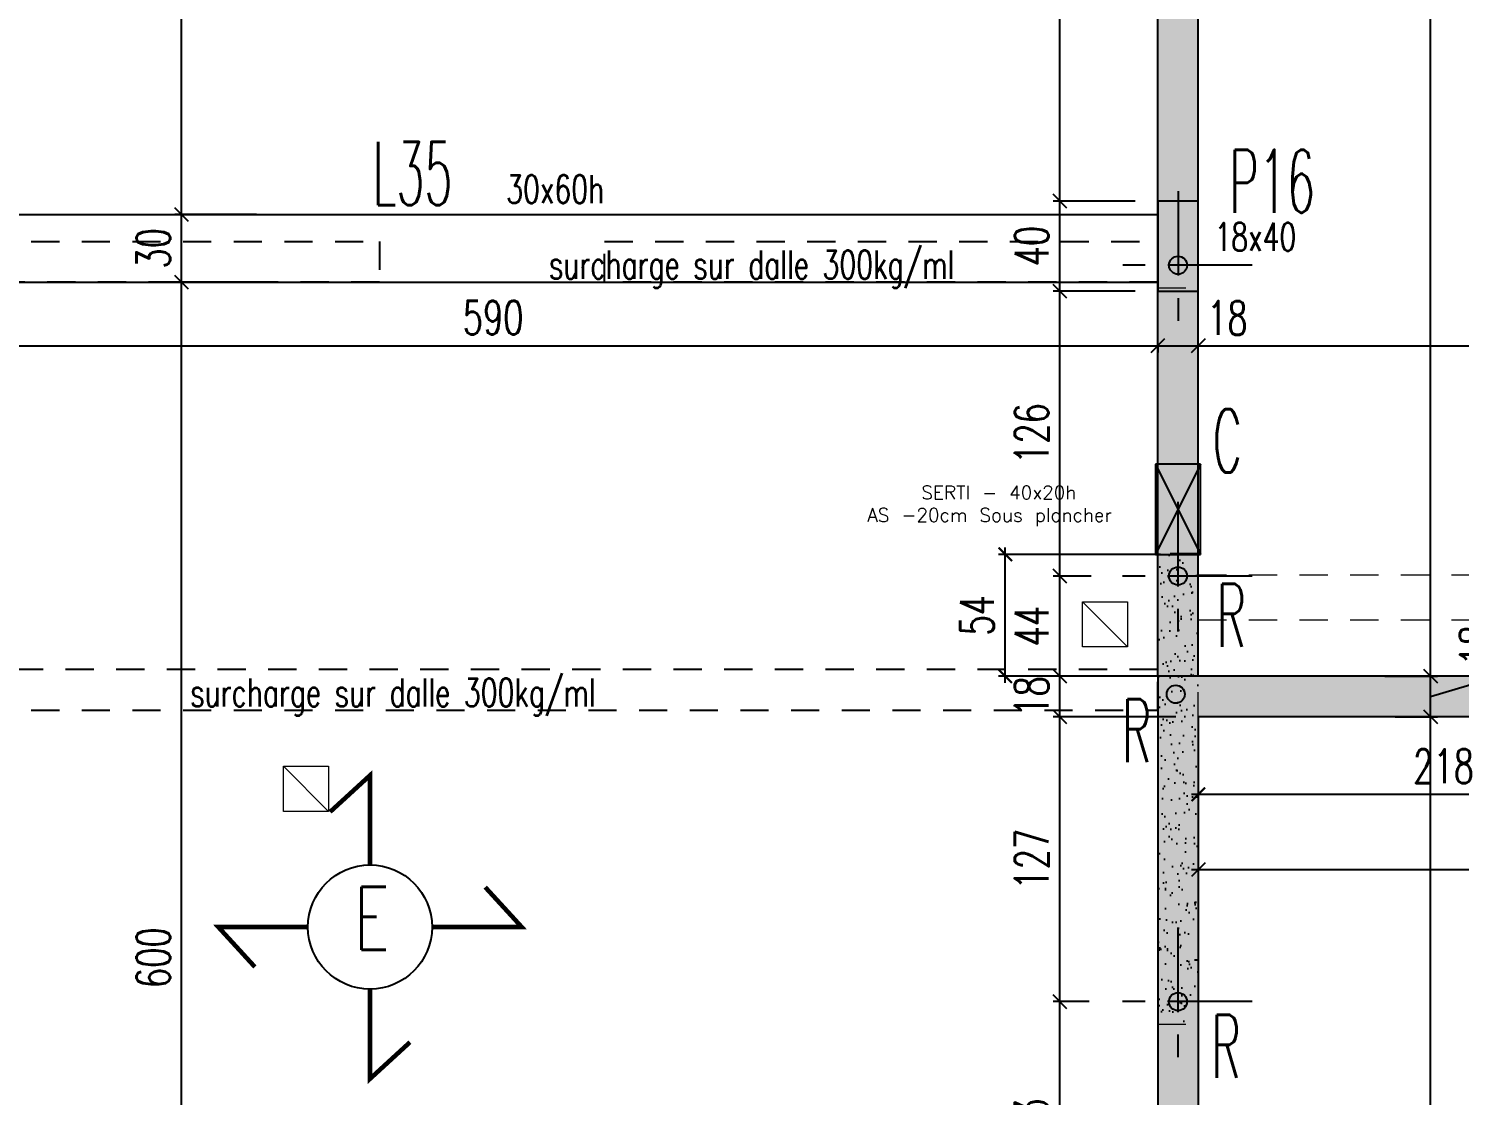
# Model space of a CAD drawing. Extents: x 308 to 787, y -199 to -146.
# Drawn here: x 420.81 to 427.17, y -175.52 to -170.78 of the extents above; entities that cross this region are included whole.
import ezdxf
from ezdxf.enums import TextEntityAlignment as Align

# ---------------------------------------------------------------- set-up
doc = ezdxf.new("R2010")
doc.units = 0
doc.header["$LTSCALE"] = 0.5
doc.header["$MEASUREMENT"] = 0
for name, pattern in [('AXES2', [1.125, 0.75, -0.125, 0.125, -0.125]), ('CACHE', [0.375, 0.25, -0.125]), ('CONTINU', [0]), ('DISCONTINU2', [0.375, 0.25, -0.125])]:
    doc.linetypes.add(name, pattern=pattern)
doc.layers.get('0').update_dxf_attribs({"linetype": 'CONTINUOUS'})
doc.layers.get('DEFPOINTS').update_dxf_attribs({"linetype": 'CONTINUOUS'})
doc.layers.add('00 - RESERVATIONS SPEC Plombier', color=90, linetype='CONTINUOUS', lineweight=20)
for name, color, linetype in [('_ SERTI RESERVATION', 210, 'CACHE'), ('AXES', 6, 'AXES2'), ('COTATION', 7, 'CONTINUOUS'), ('MURS', 3, 'CONTINUOUS'), ('PLANCHER', 7, 'CONTINUOUS'), ('POCHAGE', 254, 'CONTINUOUS'), ('POTEAUX', 1, 'CONTINUOUS'), ('POUTRES', 2, 'CONTINUOUS'), ('RAID', 1, 'CONTINUOUS'), ('RDC', 7, 'DISCONTINU2'), ('REPERAGE', 4, 'CONTINUOUS'), ('REPERE-CHAI', 4, 'CONTINUOUS'), ('REPERE-POT', 4, 'CONTINUOUS'), ('REPERE-POUT', 4, 'CONTINUOUS'), ('REPERE-RAID', 4, 'CONTINUOUS'), ('TPFI cloisonsSAAD', 4, 'CONTINUOUS')]:
    doc.layers.add(name, color=color, linetype=linetype)
doc.styles.add('ROMANS8', font='romans.shx', dxfattribs={"width": 0.7})
doc.styles.get("Standard").update_dxf_attribs({"font": 'txt.shx'})
doc.dimstyles.new('COT50 cm', dxfattribs={"dimtxt": 0.15, "dimasz": 0.06, "dimexe": 0.03, "dimexo": 0.1, "dimgap": 0.05, "dimtad": 1, "dimdec": 0, "dimlfac": 100, "dimzin": 0, "dimdsep": 46, "dimtxsty": 'ROMANS8', "dimblk1": 'OBLIQUE', "dimblk2": 'OBLIQUE', "dimsah": 1, "dimcen": 0.03, "dimdle": 0.03, "dimclrt": 1, "dimadec": 0, "dimazin": 0, "dimtfac": 1, "dimtdec": 0, "dimtmove": 0, "dimatfit": 3, "dimfxl": 0, "dimtolj": 1, "dimtzin": 0, "dimlwd": -1, "dimlwe": -1, "dimarcsym": 0})
pattern_1 = [(37.5, (-167.69736, -4e-07), (-0.004409535, 0.134877664), [0, -0.1064, 0, -0.119, 0, -0.11375]), (7.5, (-167.69736, -4e-07), (0.12388437, 0.197550225), [0, -0.0574, 0, -0.0959, 0, -0.03675]), (327.5, (-167.78346, -4e-07), (0.21798993, 0.000396134), [0, -0.035, 0, -0.126, 0, -0.1645]), (317.5, (-167.78346, -4e-07), (0.21042886, 0.06143729), [0, -0.0175, 0, -0.0826, 0, -0.0945])]
pattern_2 = [(37.5, (-513.79323, 160.44126), (-0.004409535, 0.134877664), [0, -0.1064, 0, -0.119, 0, -0.11375]), (7.5, (-513.79323, 160.44126), (0.12388437, 0.197550225), [0, -0.0574, 0, -0.0959, 0, -0.03675]), (327.5, (-513.87933, 160.44126), (0.21798993, 0.000396134), [0, -0.035, 0, -0.126, 0, -0.1645]), (317.5, (-513.87933, 160.44126), (0.21042886, 0.06143729), [0, -0.0175, 0, -0.0826, 0, -0.0945])]

# ---------------------------------------------------------------- blocks, each defined once
blk = doc.blocks.new('_Oblique')
at = {"layer": 'COTATION', "color": 0, "lineweight": -2}
blk.add_line((-0.5, -0.5), (0.5, 0.5), dxfattribs=at)
blk = doc.blocks.new('*D458')
at = {"layer": 'COTATION', "color": 0, "transparency": 16777216}
for p, q in [((421.491, -177.9363), (421.491, -171.8763)), ((421.7945, -171.9063), (421.461, -171.9063)), ((421.69, -177.9063), (421.461, -177.9063))]:
    blk.add_line(p, q, dxfattribs=at)
at = {"layer": 'DEFPOINTS', "color": 0, "transparency": 16777216}
for p in [(421.491, -171.9063), (421.8945, -171.9063), (421.79, -177.9063)]:
    blk.add_point(p, dxfattribs=at)
at = {"layer": 'COTATION', "color": 0, "transparency": 16777216, "xscale": 0.06, "yscale": 0.06, "zscale": 0.06}
for p, rotation in [((421.491, -171.9063), 90), ((421.491, -177.9063), 270)]:
    blk.add_blockref('_Oblique', p, dxfattribs=dict(at, rotation=rotation))
at = {"layer": 'COTATION', "color": 1, "transparency": 16777216, "insert": (421.366, -174.9063), "char_height": 0.15, "attachment_point": 5, "rotation": 90, "style": 'ROMANS8'}
blk.add_mtext('\\A1;600', dxfattribs=at)
blk = doc.blocks.new('*D459')
at = {"layer": 'COTATION', "color": 0, "transparency": 16777216}
for p, q in [((421.8248, -171.6063), (421.461, -171.6063)), ((421.491, -171.9363), (421.491, -171.5763)), ((421.7945, -171.9063), (421.461, -171.9063))]:
    blk.add_line(p, q, dxfattribs=at)
at = {"layer": 'DEFPOINTS', "color": 0, "transparency": 16777216}
for p in [(421.491, -171.6063), (421.9248, -171.6063), (421.8945, -171.9063)]:
    blk.add_point(p, dxfattribs=at)
at = {"layer": 'COTATION', "color": 0, "transparency": 16777216, "xscale": 0.06, "yscale": 0.06, "zscale": 0.06}
for p, rotation in [((421.491, -171.6063), 90), ((421.491, -171.9063), 270)]:
    blk.add_blockref('_Oblique', p, dxfattribs=dict(at, rotation=rotation))
at = {"layer": 'COTATION', "color": 1, "transparency": 16777216, "insert": (421.366, -171.7563), "char_height": 0.15, "attachment_point": 5, "rotation": 90, "style": 'ROMANS8'}
blk.add_mtext('\\A1;30', dxfattribs=at)
blk = doc.blocks.new('*D460')
at = {"layer": 'COTATION', "color": 0, "transparency": 16777216}
for p, q in [((421.491, -171.6363), (421.491, -167.2213)), ((421.9882, -167.2513), (421.461, -167.2513)), ((421.8248, -171.6063), (421.461, -171.6063))]:
    blk.add_line(p, q, dxfattribs=at)
at = {"layer": 'DEFPOINTS', "color": 0, "transparency": 16777216}
for p in [(421.491, -167.2513), (422.0882, -167.2513), (421.9248, -171.6063)]:
    blk.add_point(p, dxfattribs=at)
at = {"layer": 'COTATION', "color": 0, "transparency": 16777216, "xscale": 0.06, "yscale": 0.06, "zscale": 0.06}
for p, rotation in [((421.491, -167.2513), 90), ((421.491, -171.6063), 270)]:
    blk.add_blockref('_Oblique', p, dxfattribs=dict(at, rotation=rotation))
at = {"layer": 'COTATION', "color": 1, "transparency": 16777216, "insert": (421.366, -169.4288), "char_height": 0.15, "attachment_point": 5, "rotation": 90, "style": 'ROMANS8'}
blk.add_mtext('\\A1;435', dxfattribs=at)
blk = doc.blocks.new('*D470')
at = {"layer": 'COTATION', "color": 0, "transparency": 16777216}
for p, q in [((425.5219, -175.1013), (425.3619, -175.1013)), ((425.3919, -176.2613), (425.3919, -175.0713)), ((425.4877, -176.2313), (425.3619, -176.2313))]:
    blk.add_line(p, q, dxfattribs=at)
at = {"layer": 'DEFPOINTS', "color": 0, "transparency": 16777216}
for p in [(425.3919, -175.1013), (425.6219, -175.1013), (425.5877, -176.2313)]:
    blk.add_point(p, dxfattribs=at)
at = {"layer": 'COTATION', "color": 0, "transparency": 16777216, "xscale": 0.06, "yscale": 0.06, "zscale": 0.06}
for p, rotation in [((425.3919, -175.1013), 90), ((425.3919, -176.2313), 270)]:
    blk.add_blockref('_Oblique', p, dxfattribs=dict(at, rotation=rotation))
at = {"layer": 'COTATION', "color": 1, "transparency": 16777216, "insert": (425.2669, -175.6663), "char_height": 0.15, "attachment_point": 5, "rotation": 90, "style": 'ROMANS8'}
blk.add_mtext('\\A1;113', dxfattribs=at)
blk = doc.blocks.new('*D471')
at = {"layer": 'COTATION', "color": 0, "transparency": 16777216}
for p, q in [((425.9068, -173.8363), (425.3619, -173.8363)), ((425.3919, -175.1313), (425.3919, -173.8063)), ((425.5219, -175.1013), (425.3619, -175.1013))]:
    blk.add_line(p, q, dxfattribs=at)
at = {"layer": 'DEFPOINTS', "color": 0, "transparency": 16777216}
for p in [(425.3919, -173.8363), (426.0068, -173.8363), (425.6219, -175.1013)]:
    blk.add_point(p, dxfattribs=at)
at = {"layer": 'COTATION', "color": 0, "transparency": 16777216, "xscale": 0.06, "yscale": 0.06, "zscale": 0.06}
for p, rotation in [((425.3919, -173.8363), 90), ((425.3919, -175.1013), 270)]:
    blk.add_blockref('_Oblique', p, dxfattribs=dict(at, rotation=rotation))
at = {"layer": 'COTATION', "color": 1, "transparency": 16777216, "insert": (425.2669, -174.4688), "char_height": 0.15, "attachment_point": 5, "rotation": 90, "style": 'ROMANS8'}
blk.add_mtext('\\A1;127', dxfattribs=at)
blk = doc.blocks.new('*D472')
at = {"layer": 'COTATION', "color": 0, "transparency": 16777216}
for p, q in [((425.9065, -173.6563), (425.3619, -173.6563)), ((425.3919, -173.8663), (425.3919, -173.6263)), ((425.9068, -173.8363), (425.3619, -173.8363))]:
    blk.add_line(p, q, dxfattribs=at)
at = {"layer": 'DEFPOINTS', "color": 0, "transparency": 16777216}
for p in [(425.3919, -173.6563), (426.0065, -173.6563), (426.0068, -173.8363)]:
    blk.add_point(p, dxfattribs=at)
at = {"layer": 'COTATION', "color": 0, "transparency": 16777216, "xscale": 0.06, "yscale": 0.06, "zscale": 0.06}
for p, rotation in [((425.3919, -173.6563), 90), ((425.3919, -173.8363), 270)]:
    blk.add_blockref('_Oblique', p, dxfattribs=dict(at, rotation=rotation))
at = {"layer": 'COTATION', "color": 1, "transparency": 16777216, "insert": (425.2669, -173.7463), "char_height": 0.15, "attachment_point": 5, "rotation": 90, "style": 'ROMANS8'}
blk.add_mtext('\\A1;18', dxfattribs=at)
blk = doc.blocks.new('*D473')
at = {"layer": 'COTATION', "color": 0, "transparency": 16777216}
for p, q in [((425.5312, -173.2113), (425.3619, -173.2113)), ((425.3919, -173.6863), (425.3919, -173.1813)), ((425.9065, -173.6563), (425.3619, -173.6563))]:
    blk.add_line(p, q, dxfattribs=at)
at = {"layer": 'DEFPOINTS', "color": 0, "transparency": 16777216}
for p in [(425.3919, -173.2113), (425.6312, -173.2113), (426.0065, -173.6563)]:
    blk.add_point(p, dxfattribs=at)
at = {"layer": 'COTATION', "color": 0, "transparency": 16777216, "xscale": 0.06, "yscale": 0.06, "zscale": 0.06}
for p, rotation in [((425.3919, -173.2113), 90), ((425.3919, -173.6563), 270)]:
    blk.add_blockref('_Oblique', p, dxfattribs=dict(at, rotation=rotation))
at = {"layer": 'COTATION', "color": 1, "transparency": 16777216, "insert": (425.2669, -173.4338), "char_height": 0.15, "attachment_point": 5, "rotation": 90, "style": 'ROMANS8'}
blk.add_mtext('\\A1;44', dxfattribs=at)
blk = doc.blocks.new('*D474')
at = {"layer": 'COTATION', "color": 0, "transparency": 16777216}
for p, q in [((425.3919, -173.2413), (425.3919, -171.9163)), ((425.7269, -171.9463), (425.3619, -171.9463)), ((425.5312, -173.2113), (425.3619, -173.2113))]:
    blk.add_line(p, q, dxfattribs=at)
at = {"layer": 'DEFPOINTS', "color": 0, "transparency": 16777216}
for p in [(425.3919, -171.9463), (425.8269, -171.9463), (425.6312, -173.2113)]:
    blk.add_point(p, dxfattribs=at)
at = {"layer": 'COTATION', "color": 0, "transparency": 16777216, "xscale": 0.06, "yscale": 0.06, "zscale": 0.06}
for p, rotation in [((425.3919, -171.9463), 90), ((425.3919, -173.2113), 270)]:
    blk.add_blockref('_Oblique', p, dxfattribs=dict(at, rotation=rotation))
at = {"layer": 'COTATION', "color": 1, "transparency": 16777216, "insert": (425.2669, -172.5788), "char_height": 0.15, "attachment_point": 5, "rotation": 90, "style": 'ROMANS8'}
blk.add_mtext('\\A1;126', dxfattribs=at)
blk = doc.blocks.new('*D475')
at = {"layer": 'COTATION', "color": 0, "transparency": 16777216}
for p, q in [((425.7269, -171.5463), (425.3619, -171.5463)), ((425.3919, -171.9763), (425.3919, -171.5163)), ((425.7269, -171.9463), (425.3619, -171.9463))]:
    blk.add_line(p, q, dxfattribs=at)
at = {"layer": 'DEFPOINTS', "color": 0, "transparency": 16777216}
for p in [(425.3919, -171.5463), (425.8269, -171.5463), (425.8269, -171.9463)]:
    blk.add_point(p, dxfattribs=at)
at = {"layer": 'COTATION', "color": 0, "transparency": 16777216, "xscale": 0.06, "yscale": 0.06, "zscale": 0.06}
for p, rotation in [((425.3919, -171.5463), 90), ((425.3919, -171.9463), 270)]:
    blk.add_blockref('_Oblique', p, dxfattribs=dict(at, rotation=rotation))
at = {"layer": 'COTATION', "color": 1, "transparency": 16777216, "insert": (425.2669, -171.7463), "char_height": 0.15, "attachment_point": 5, "rotation": 90, "style": 'ROMANS8'}
blk.add_mtext('\\A1;40', dxfattribs=at)
blk = doc.blocks.new('*D476')
at = {"layer": 'COTATION', "color": 0, "transparency": 16777216}
for p, q in [((425.3919, -171.5763), (425.3919, -167.2213)), ((425.5723, -167.2513), (425.3619, -167.2513)), ((425.7269, -171.5463), (425.3619, -171.5463))]:
    blk.add_line(p, q, dxfattribs=at)
at = {"layer": 'DEFPOINTS', "color": 0, "transparency": 16777216}
for p in [(425.3919, -167.2513), (425.6723, -167.2513), (425.8269, -171.5463)]:
    blk.add_point(p, dxfattribs=at)
at = {"layer": 'COTATION', "color": 0, "transparency": 16777216, "xscale": 0.06, "yscale": 0.06, "zscale": 0.06}
for p, rotation in [((425.3919, -167.2513), 90), ((425.3919, -171.5463), 270)]:
    blk.add_blockref('_Oblique', p, dxfattribs=dict(at, rotation=rotation))
at = {"layer": 'COTATION', "color": 1, "transparency": 16777216, "insert": (425.2669, -169.3988), "char_height": 0.15, "attachment_point": 5, "rotation": 90, "style": 'ROMANS8'}
blk.add_mtext('\\A1;430', dxfattribs=at)
blk = doc.blocks.new('*D483')
at = {"layer": 'COTATION', "color": 0, "transparency": 16777216}
for p, q in [((426.8818, -173.8363), (427.0687, -173.8363)), ((427.0387, -177.9362), (427.0387, -173.8063)), ((426.1068, -177.9062), (427.0687, -177.9062))]:
    blk.add_line(p, q, dxfattribs=at)
at = {"layer": 'DEFPOINTS', "color": 0, "transparency": 16777216}
for p in [(426.7818, -173.8363), (427.0387, -173.8363), (426.0068, -177.9062)]:
    blk.add_point(p, dxfattribs=at)
at = {"layer": 'COTATION', "color": 0, "transparency": 16777216, "xscale": 0.06, "yscale": 0.06, "zscale": 0.06}
for p, rotation in [((427.0387, -173.8363), 90), ((427.0387, -177.9062), 270)]:
    blk.add_blockref('_Oblique', p, dxfattribs=dict(at, rotation=rotation))
at = {"layer": 'COTATION', "color": 1, "transparency": 16777216, "insert": (426.9137, -175.8713), "char_height": 0.15, "attachment_point": 5, "rotation": 90, "style": 'ROMANS8'}
blk.add_mtext('\\A1;407', dxfattribs=at)
blk = doc.blocks.new('*D484')
at = {"layer": 'COTATION', "color": 0, "transparency": 16777216}
for p, q in [((427.3687, -173.6473), (427.3687, -173.3923)), ((426.8351, -173.6563), (427.0687, -173.6563)), ((427.0387, -173.8663), (427.0387, -173.6263)), ((427.0387, -173.7463), (427.3687, -173.6473)), ((426.8818, -173.8363), (427.0687, -173.8363))]:
    blk.add_line(p, q, dxfattribs=at)
at = {"layer": 'DEFPOINTS', "color": 0, "transparency": 16777216}
for p in [(426.7351, -173.6563), (427.0387, -173.6563), (426.7818, -173.8363)]:
    blk.add_point(p, dxfattribs=at)
at = {"layer": 'COTATION', "color": 0, "transparency": 16777216, "xscale": 0.06, "yscale": 0.06, "zscale": 0.06}
for p, rotation in [((427.0387, -173.6563), 90), ((427.0387, -173.8363), 270)]:
    blk.add_blockref('_Oblique', p, dxfattribs=dict(at, rotation=rotation))
at = {"layer": 'COTATION', "color": 1, "transparency": 16777216, "insert": (427.2437, -173.5198), "char_height": 0.15, "attachment_point": 5, "rotation": 90, "style": 'ROMANS8'}
blk.add_mtext('\\A1;18', dxfattribs=at)
blk = doc.blocks.new('*D485')
at = {"layer": 'COTATION', "color": 0, "transparency": 16777216}
for p, q in [((427.0387, -173.6863), (427.0387, -167.2213)), ((426.9979, -167.2513), (427.0687, -167.2513)), ((426.8351, -173.6563), (427.0687, -173.6563))]:
    blk.add_line(p, q, dxfattribs=at)
at = {"layer": 'DEFPOINTS', "color": 0, "transparency": 16777216}
for p in [(426.8979, -167.2513), (427.0387, -167.2513), (426.7351, -173.6563)]:
    blk.add_point(p, dxfattribs=at)
at = {"layer": 'COTATION', "color": 0, "transparency": 16777216, "xscale": 0.06, "yscale": 0.06, "zscale": 0.06}
for p, rotation in [((427.0387, -167.2513), 90), ((427.0387, -173.6563), 270)]:
    blk.add_blockref('_Oblique', p, dxfattribs=dict(at, rotation=rotation))
at = {"layer": 'COTATION', "color": 1, "transparency": 16777216, "insert": (426.9137, -170.4538), "char_height": 0.15, "attachment_point": 5, "rotation": 90, "style": 'ROMANS8'}
blk.add_mtext('\\A1;640', dxfattribs=at)
blk = doc.blocks.new('*D487')
at = {"layer": 'COTATION', "color": 0, "transparency": 16777216}
for p, q in [((433.0065, -173.8363), (433.8129, -173.8363)), ((433.7829, -184.3262), (433.7829, -173.8063)), ((432.7829, -184.2962), (433.8129, -184.2962))]:
    blk.add_line(p, q, dxfattribs=at)
at = {"layer": 'DEFPOINTS', "color": 0, "transparency": 16777216}
for p in [(432.9065, -173.8363), (433.7829, -173.8363), (426.5678, -184.2962)]:
    blk.add_point(p, dxfattribs=at)
at = {"layer": 'COTATION', "color": 0, "transparency": 16777216, "xscale": 0.06, "yscale": 0.06, "zscale": 0.06}
for p, rotation in [((433.7829, -173.8363), 90), ((433.7829, -184.2962), 270)]:
    blk.add_blockref('_Oblique', p, dxfattribs=dict(at, rotation=rotation))
at = {"layer": 'COTATION', "color": 1, "transparency": 16777216, "insert": (433.6579, -179.0662), "char_height": 0.15, "attachment_point": 5, "rotation": 90, "style": 'ROMANS8'}
blk.add_mtext('\\A1;1046', dxfattribs=at)
blk = doc.blocks.new('*D489')
at = {"layer": 'COTATION', "color": 0, "transparency": 16777216}
for p, q in [((426.0068, -173.9363), (426.0068, -174.5449)), ((429.2971, -173.9366), (429.2971, -174.5449)), ((425.9768, -174.5149), (429.3271, -174.5149))]:
    blk.add_line(p, q, dxfattribs=at)
at = {"layer": 'DEFPOINTS', "color": 0, "transparency": 16777216}
for p in [(426.0068, -173.8363), (429.2971, -173.8366), (429.2971, -174.5149)]:
    blk.add_point(p, dxfattribs=at)
at = {"layer": 'COTATION', "color": 0, "transparency": 16777216, "xscale": 0.06, "yscale": 0.06, "zscale": 0.06, "rotation": 180}
blk.add_blockref('_Oblique', (426.0068, -174.5149), dxfattribs=at)
at = {"layer": 'COTATION', "color": 0, "transparency": 16777216, "xscale": 0.06, "yscale": 0.06, "zscale": 0.06}
blk.add_blockref('_Oblique', (429.2971, -174.5149), dxfattribs=at)
at = {"layer": 'COTATION', "color": 1, "transparency": 16777216, "insert": (427.6519, -174.3899), "char_height": 0.15, "attachment_point": 5, "style": 'ROMANS8'}
blk.add_mtext('\\A1;329', dxfattribs=at)
blk = doc.blocks.new('*D496')
at = {"layer": 'COTATION', "color": 0, "transparency": 16777216}
for p, q in [((419.9232, -172.0063), (419.9232, -172.2186)), ((419.8932, -172.1886), (425.8569, -172.1886)), ((425.8269, -172.1886), (425.8269, -172.2186))]:
    blk.add_line(p, q, dxfattribs=at)
at = {"layer": 'DEFPOINTS', "color": 0, "transparency": 16777216}
for p in [(419.9232, -171.9063), (425.8269, -172.1055), (425.8269, -172.1886)]:
    blk.add_point(p, dxfattribs=at)
at = {"layer": 'COTATION', "color": 0, "transparency": 16777216, "xscale": 0.06, "yscale": 0.06, "zscale": 0.06, "rotation": 180}
blk.add_blockref('_Oblique', (419.9232, -172.1886), dxfattribs=at)
at = {"layer": 'COTATION', "color": 0, "transparency": 16777216, "xscale": 0.06, "yscale": 0.06, "zscale": 0.06}
blk.add_blockref('_Oblique', (425.8269, -172.1886), dxfattribs=at)
at = {"layer": 'COTATION', "color": 1, "transparency": 16777216, "insert": (422.8751, -172.0636), "char_height": 0.15, "attachment_point": 5, "style": 'ROMANS8'}
blk.add_mtext('\\A1;590', dxfattribs=at)
blk = doc.blocks.new('*D497')
at = {"layer": 'COTATION', "color": 0, "transparency": 16777216}
for p, q in [((425.7969, -172.1886), (426.0366, -172.1886)), ((425.8269, -172.1886), (425.8269, -172.2186)), ((426.0066, -172.2219), (426.0066, -172.1586))]:
    blk.add_line(p, q, dxfattribs=at)
at = {"layer": 'DEFPOINTS', "color": 0, "transparency": 16777216}
for p in [(425.8269, -172.1055), (426.0066, -172.1886), (426.0066, -172.3219)]:
    blk.add_point(p, dxfattribs=at)
at = {"layer": 'COTATION', "color": 0, "transparency": 16777216, "xscale": 0.06, "yscale": 0.06, "zscale": 0.06, "rotation": 180}
blk.add_blockref('_Oblique', (425.8269, -172.1886), dxfattribs=at)
at = {"layer": 'COTATION', "color": 0, "transparency": 16777216, "xscale": 0.06, "yscale": 0.06, "zscale": 0.06}
blk.add_blockref('_Oblique', (426.0066, -172.1886), dxfattribs=at)
at = {"layer": 'COTATION', "color": 1, "transparency": 16777216, "insert": (426.1358, -172.0658), "char_height": 0.15, "attachment_point": 5, "style": 'ROMANS8'}
blk.add_mtext('\\A1;18', dxfattribs=at)
blk = doc.blocks.new('*D498')
at = {"layer": 'COTATION', "color": 0, "transparency": 16777216}
for p, q in [((425.9766, -172.1886), (432.7564, -172.1886)), ((426.0066, -172.2219), (426.0066, -172.1586)), ((432.7264, -172.3252), (432.7264, -172.1586))]:
    blk.add_line(p, q, dxfattribs=at)
at = {"layer": 'DEFPOINTS', "color": 0, "transparency": 16777216}
for p in [(432.7264, -172.1886), (426.0066, -172.3219), (432.7264, -172.4252)]:
    blk.add_point(p, dxfattribs=at)
at = {"layer": 'COTATION', "color": 0, "transparency": 16777216, "xscale": 0.06, "yscale": 0.06, "zscale": 0.06, "rotation": 180}
blk.add_blockref('_Oblique', (426.0066, -172.1886), dxfattribs=at)
at = {"layer": 'COTATION', "color": 0, "transparency": 16777216, "xscale": 0.06, "yscale": 0.06, "zscale": 0.06}
blk.add_blockref('_Oblique', (432.7264, -172.1886), dxfattribs=at)
at = {"layer": 'COTATION', "color": 1, "transparency": 16777216, "insert": (429.3665, -172.0636), "char_height": 0.15, "attachment_point": 5, "style": 'ROMANS8'}
blk.add_mtext('\\A1;672', dxfattribs=at)
blk = doc.blocks.new('A$C6B096A38')
at = {"layer": 'POCHAGE'}
h = blk.add_hatch(dxfattribs=at)
h.set_pattern_fill('AR-SAND', color=0, scale=0.07)
h.set_pattern_definition(pattern_2)
h.paths.add_polyline_path([(79.9106, -6.81), (86.6305, -6.81), (86.6305, -13.395), (86.8107, -13.395), (86.8107, -6.63), (73.6376, -6.63), (67.2938, -6.63), (67.2938, -6.81), (70.8934, -6.81), (70.8934, -9.7193), (71.0736, -9.7193), (71.0736, -9.5593), (72.2707, -9.5593), (72.2707, -11.285), (72.4507, -11.285), (72.4507, -9.3793), (71.0737, -9.3793), (71.0734, -6.81), (73.6472, -6.81), (73.6475, -11.285), (73.8274, -11.285), (73.8274, -6.81), (79.7309, -6.81), (79.7309, -11.49), (79.9106, -11.49)])
h = blk.add_hatch(dxfattribs=at)
h.set_pattern_fill('AR-SAND', color=0, scale=0.07)
h.set_pattern_definition(pattern_2)
h.paths.add_polyline_path([(79.9107, -12.67), (79.7307, -12.67), (79.7307, -14.76), (79.9107, -14.76)])
at = {"layer": 'AXES', "color": 1}
for p, q in [((79.8211, -11.0611), (79.8211, -11.7189)), ((80.15, -11.39), (79.4922, -11.39)), ((79.8207, -12.4411), (79.8207, -13.0989)), ((80.1495, -12.77), (79.4918, -12.77)), ((79.8207, -14.3311), (79.8207, -14.9889)), ((80.1495, -14.66), (79.4918, -14.66))]:
    blk.add_line(p, q, dxfattribs=at)
at = {"layer": 'RAID'}
for centre in [(79.8211, -11.39), (79.8207, -12.77), (79.8207, -14.66)]:
    blk.add_circle(centre, 0.04, dxfattribs=at)
at = {"layer": 'RDC', "linetype": 'CACHE', "lineweight": 15}
blk.add_lwpolyline([(73.8274, -6.81), (79.7309, -6.81), (79.7309, -11.49), (79.9106, -11.49), (79.9106, -6.81), (86.6305, -6.81), (86.6305, -13.395), (86.8107, -13.395), (86.8107, -6.63), (73.6376, -6.63)], dxfattribs=at)
blk.add_lwpolyline([(79.7307, -12.67), (79.7307, -14.76), (79.9107, -14.76), (79.9107, -12.67)], close=True, dxfattribs=at)
blk = doc.blocks.new('_ArchTick')
at = {"color": 0, "linetype": 'ByBlock', "const_width": 0.15}
blk.add_lwpolyline([(-0.5, -0.5), (0.5, 0.5)], dxfattribs=at)
blk = doc.blocks.new('*D1137')
at = {"layer": '_ SERTI RESERVATION', "color": 0, "linetype": 'CONTINU', "transparency": 16777216}
for p, q in [((425.1494, -173.6863), (425.1494, -173.085)), ((425.839, -173.115), (425.1194, -173.115)), ((425.8297, -173.6563), (425.1194, -173.6563))]:
    blk.add_line(p, q, dxfattribs=at)
at = {"layer": 'DEFPOINTS', "color": 0, "linetype": 'CONTINU', "transparency": 16777216}
for p in [(425.1494, -173.115), (425.939, -173.115), (425.9297, -173.6563)]:
    blk.add_point(p, dxfattribs=at)
at = {"layer": '_ SERTI RESERVATION', "color": 0, "linetype": 'CONTINU', "transparency": 16777216, "xscale": 0.06, "yscale": 0.06, "zscale": 0.06}
for p, rotation in [((425.1494, -173.115), 90), ((425.1494, -173.6563), 270)]:
    blk.add_blockref('_ArchTick', p, dxfattribs=dict(at, rotation=rotation))
at = {"layer": '_ SERTI RESERVATION', "linetype": 'CONTINU', "transparency": 16777216, "insert": (425.0244, -173.3856), "char_height": 0.15, "attachment_point": 5, "rotation": 90, "style": 'ROMANS8'}
blk.add_mtext('\\A1;54', dxfattribs=at)
blk = doc.blocks.new('*D1138')
at = {"layer": '_ SERTI RESERVATION', "color": 0, "linetype": 'CONTINU', "transparency": 16777216}
for p, q in [((428.1848, -173.7524), (428.1848, -174.2105)), ((426.0068, -173.9363), (426.0068, -174.2105)), ((425.9768, -174.1805), (428.2148, -174.1805))]:
    blk.add_line(p, q, dxfattribs=at)
at = {"layer": 'DEFPOINTS', "color": 0, "linetype": 'CONTINU', "transparency": 16777216}
for p in [(428.1848, -173.6524), (426.0068, -173.8363), (428.1848, -174.1805)]:
    blk.add_point(p, dxfattribs=at)
at = {"layer": '_ SERTI RESERVATION', "color": 0, "linetype": 'CONTINU', "transparency": 16777216, "xscale": 0.06, "yscale": 0.06, "zscale": 0.06, "rotation": 180}
blk.add_blockref('_ArchTick', (426.0068, -174.1805), dxfattribs=at)
at = {"layer": '_ SERTI RESERVATION', "color": 0, "linetype": 'CONTINU', "transparency": 16777216, "xscale": 0.06, "yscale": 0.06, "zscale": 0.06}
blk.add_blockref('_ArchTick', (428.1848, -174.1805), dxfattribs=at)
at = {"layer": '_ SERTI RESERVATION', "linetype": 'CONTINU', "transparency": 16777216, "insert": (427.0958, -174.0555), "char_height": 0.15, "attachment_point": 5, "style": 'ROMANS8'}
blk.add_mtext('\\A1;218', dxfattribs=at)

msp = doc.modelspace()

# ---------------------------------------------------------------- hatches: boundary and pattern name
at = {"layer": '_ SERTI RESERVATION', "linetype": 'CONTINU'}
h = msp.add_hatch(color=6, dxfattribs=at)
h.dxf.hatch_style = 1
h.paths.add_polyline_path([(425.9162, -172.915), (426.0162, -172.715), (425.8162, -172.715)])
h.paths.add_polyline_path([(426.0162, -173.115), (425.9162, -172.915), (425.8162, -173.115)])
h = msp.add_hatch(color=6, dxfattribs=at)
h.dxf.hatch_style = 1
h.paths.add_polyline_path([(425.9162, -172.915), (426.0162, -172.715), (425.8162, -172.715)])
h.paths.add_polyline_path([(426.0162, -173.115), (425.9162, -172.915), (425.8162, -173.115)])
at = {"layer": 'POCHAGE'}
h = msp.add_hatch(color=256, dxfattribs=at)
h.dxf.hatch_style = 1
h.paths.add_polyline_path([(417.1697, -167.2513), (419.7435, -167.2513), (419.7435, -171.2063), (419.9235, -171.2063), (419.9235, -167.2513), (425.8271, -167.2513), (425.8269, -171.5463), (426.0066, -171.5463), (426.0068, -167.2513), (432.7268, -167.2513), (432.7265, -173.6563), (429.5974, -173.6563), (429.5974, -173.8363), (432.9065, -173.8363), (432.9068, -167.0713), (411.1397, -167.0713), (411.1397, -167.2513), (416.9894, -167.2513), (416.9897, -171.7127), (417.1697, -171.7126), (417.1697, -170.0005), (418.3669, -170.0005), (418.3669, -171.7263), (418.5469, -171.7263), (418.5469, -169.8205), (417.1697, -169.8205)])
edge = h.paths.add_edge_path(flags=16)
edge.add_arc((417.0797, -167.1698), 0.04, 0, 360)
edge = h.paths.add_edge_path(flags=16)
edge.add_arc((417.0797, -169.9105), 0.04, 0, 360)
edge = h.paths.add_edge_path(flags=16)
edge.add_arc((417.0797, -170.0605), 0.04, 0, 360)
edge = h.paths.add_edge_path(flags=16)
edge.add_arc((418.4565, -169.9105), 0.04, 0, 360)
edge = h.paths.add_edge_path(flags=16)
edge.add_arc((417.0797, -171.2605), 0.04, 0, 360)
edge = h.paths.add_edge_path(flags=16)
edge.add_arc((419.8334, -167.1693), 0.04, 0, 360)
edge = h.paths.add_edge_path(flags=16)
edge.add_arc((413.4896, -167.1621), 0.04, 0, 360)
edge = h.paths.add_edge_path(flags=16)
edge.add_arc((412.2896, -167.1613), 0.04, 0, 360)
edge = h.paths.add_edge_path(flags=16)
edge.add_arc((425.9068, -167.1706), 0.04, 0, 360)
edge = h.paths.add_edge_path(flags=16)
edge.add_arc((432.8115, -167.1712), 0.04, 0, 360)
edge = h.paths.add_edge_path(flags=16)
edge.add_arc((432.8069, -173.7363), 0.04, 0, 360)
h = msp.add_hatch(color=256, dxfattribs=at)
h.dxf.hatch_style = 1
h.paths.add_polyline_path([(425.8268, -173.6563), (426.0065, -173.6563), (426.0066, -171.9463), (425.8269, -171.9463)])
h.paths.add_polyline_path([(425.9565, -173.2113, -1), (425.8765, -173.2113, -1)], flags=16)
h = msp.add_hatch(dxfattribs=at)
h.set_pattern_fill('AR-SAND', color=0, scale=0.07)
h.set_pattern_definition(pattern_1)
h.paths.add_polyline_path([(426.0065, -173.1113), (425.8266, -173.1113), (425.8265, -175.2013), (426.0065, -175.2013)])
h = msp.add_hatch(dxfattribs=at)
h.set_pattern_fill('AR-SAND', color=0, scale=0.07)
h.set_pattern_definition(pattern_1)
h.paths.add_polyline_path([(426.0065, -173.1113), (425.8266, -173.1113), (425.8265, -175.2013), (426.0065, -175.2013)])
h = msp.add_hatch(dxfattribs=at)
h.set_pattern_fill('AR-SAND', color=0, scale=0.07)
h.set_pattern_definition(pattern_1)
h.paths.add_polyline_path([(426.0065, -173.1113), (425.8266, -173.1113), (425.8265, -175.2013), (426.0065, -175.2013)])
h = msp.add_hatch(dxfattribs=at)
h.set_pattern_fill('AR-SAND', color=0, scale=0.07)
h.set_pattern_definition(pattern_1)
h.paths.add_polyline_path([(426.0065, -173.1113), (425.8266, -173.1113), (425.8265, -175.2013), (426.0065, -175.2013)])
h = msp.add_hatch(dxfattribs=at)
h.set_pattern_fill('AR-SAND', color=0, scale=0.07)
h.set_pattern_definition(pattern_1)
h.paths.add_polyline_path([(426.0065, -173.1113), (425.8266, -173.1113), (425.8265, -175.2013), (426.0065, -175.2013)])
h = msp.add_hatch(dxfattribs=at)
h.set_pattern_fill('AR-SAND', color=0, scale=0.07)
h.set_pattern_definition(pattern_1)
h.paths.add_polyline_path([(426.0065, -173.1113), (425.8266, -173.1113), (425.8265, -175.2013), (426.0065, -175.2013)])
h = msp.add_hatch(dxfattribs=at)
h.set_pattern_fill('AR-SAND', color=0, scale=0.07)
h.set_pattern_definition(pattern_1)
h.paths.add_polyline_path([(426.0065, -173.1113), (425.8266, -173.1113), (425.8265, -175.2013), (426.0065, -175.2013)])
h = msp.add_hatch(dxfattribs=at)
h.set_pattern_fill('AR-SAND', color=0, scale=0.07)
h.set_pattern_definition(pattern_1)
h.paths.add_polyline_path([(426.0065, -173.1113), (425.8266, -173.1113), (425.8265, -175.2013), (426.0065, -175.2013)])
h = msp.add_hatch(dxfattribs=at)
h.set_pattern_fill('AR-SAND', color=0, scale=0.07)
h.set_pattern_definition(pattern_1)
h.paths.add_polyline_path([(426.0065, -173.1113), (425.8266, -173.1113), (425.8265, -175.2013), (426.0065, -175.2013)])
h = msp.add_hatch(dxfattribs=at)
h.set_pattern_fill('AR-SAND', color=0, scale=0.07)
h.set_pattern_definition(pattern_1)
h.paths.add_polyline_path([(426.0065, -173.1113), (425.8266, -173.1113), (425.8265, -175.2013), (426.0065, -175.2013)])
h = msp.add_hatch(dxfattribs=at)
h.set_pattern_fill('AR-SAND', color=0, scale=0.07)
h.set_pattern_definition(pattern_1)
h.paths.add_polyline_path([(426.0065, -173.1113), (425.8266, -173.1113), (425.8265, -175.2013), (426.0065, -175.2013)])
h = msp.add_hatch(dxfattribs=at)
h.set_pattern_fill('AR-SAND', color=0, scale=0.07)
h.set_pattern_definition(pattern_1)
h.paths.add_polyline_path([(426.0065, -173.1113), (425.8266, -173.1113), (425.8265, -175.2013), (426.0065, -175.2013)])
h = msp.add_hatch(dxfattribs=at)
h.set_pattern_fill('AR-SAND', color=0, scale=0.07)
h.set_pattern_definition(pattern_1)
h.paths.add_polyline_path([(426.0065, -173.1113), (425.8266, -173.1113), (425.8265, -175.2013), (426.0065, -175.2013)])
h = msp.add_hatch(dxfattribs=at)
h.set_pattern_fill('AR-SAND', color=0, scale=0.07)
h.set_pattern_definition(pattern_1)
h.paths.add_polyline_path([(426.0065, -173.1113), (425.8266, -173.1113), (425.8265, -175.2013), (426.0065, -175.2013)])
h = msp.add_hatch(dxfattribs=at)
h.set_pattern_fill('AR-SAND', color=0, scale=0.07)
h.set_pattern_definition(pattern_1)
h.paths.add_polyline_path([(426.0065, -173.1113), (425.8266, -173.1113), (425.8265, -175.2013), (426.0065, -175.2013)])
h = msp.add_hatch(dxfattribs=at)
h.set_pattern_fill('AR-SAND', color=0, scale=0.07)
h.set_pattern_definition(pattern_1)
h.paths.add_polyline_path([(426.0065, -173.1113), (425.8266, -173.1113), (425.8265, -175.2013), (426.0065, -175.2013)])
h = msp.add_hatch(dxfattribs=at)
h.set_pattern_fill('AR-SAND', color=0, scale=0.07)
h.set_pattern_definition(pattern_1)
h.paths.add_polyline_path([(426.0065, -173.1113), (425.8266, -173.1113), (425.8265, -175.2013), (426.0065, -175.2013)])
h = msp.add_hatch(dxfattribs=at)
h.set_pattern_fill('AR-SAND', color=0, scale=0.07)
h.set_pattern_definition(pattern_1)
h.paths.add_polyline_path([(426.0065, -173.1113), (425.8266, -173.1113), (425.8265, -175.2013), (426.0065, -175.2013)])
h = msp.add_hatch(dxfattribs=at)
h.set_pattern_fill('AR-SAND', color=0, scale=0.07)
h.set_pattern_definition(pattern_1)
h.paths.add_polyline_path([(426.0065, -173.1113), (425.8266, -173.1113), (425.8265, -175.2013), (426.0065, -175.2013)])
h = msp.add_hatch(dxfattribs=at)
h.set_pattern_fill('AR-SAND', color=0, scale=0.07)
h.set_pattern_definition(pattern_1)
h.paths.add_polyline_path([(426.0065, -173.1113), (425.8266, -173.1113), (425.8265, -175.2013), (426.0065, -175.2013)])
h = msp.add_hatch(dxfattribs=at)
h.set_pattern_fill('AR-SAND', color=0, scale=0.07)
h.set_pattern_definition(pattern_1)
h.paths.add_polyline_path([(426.0065, -173.1113), (425.8266, -173.1113), (425.8265, -175.2013), (426.0065, -175.2013)])
h = msp.add_hatch(dxfattribs=at)
h.set_pattern_fill('AR-SAND', color=0, scale=0.07)
h.set_pattern_definition(pattern_1)
h.paths.add_polyline_path([(426.0065, -173.1113), (425.8266, -173.1113), (425.8265, -175.2013), (426.0065, -175.2013)])
h = msp.add_hatch(dxfattribs=at)
h.set_pattern_fill('AR-SAND', color=0, scale=0.07)
h.set_pattern_definition(pattern_1)
h.paths.add_polyline_path([(426.0065, -173.1113), (425.8266, -173.1113), (425.8265, -175.2013), (426.0065, -175.2013)])
h = msp.add_hatch(dxfattribs=at)
h.set_pattern_fill('AR-SAND', color=0, scale=0.07)
h.set_pattern_definition(pattern_1)
h.paths.add_polyline_path([(426.0065, -173.1113), (425.8266, -173.1113), (425.8265, -175.2013), (426.0065, -175.2013)])
h = msp.add_hatch(dxfattribs=at)
h.set_pattern_fill('AR-SAND', color=0, scale=0.07)
h.set_pattern_definition(pattern_1)
h.paths.add_polyline_path([(426.0065, -173.1113), (425.8266, -173.1113), (425.8265, -175.2013), (426.0065, -175.2013)])
h = msp.add_hatch(dxfattribs=at)
h.set_pattern_fill('AR-SAND', color=0, scale=0.07)
h.set_pattern_definition(pattern_1)
h.paths.add_polyline_path([(426.0065, -173.1113), (425.8266, -173.1113), (425.8265, -175.2013), (426.0065, -175.2013)])
h = msp.add_hatch(dxfattribs=at)
h.set_pattern_fill('AR-SAND', color=0, scale=0.07)
h.set_pattern_definition(pattern_1)
h.paths.add_polyline_path([(426.0065, -173.1113), (425.8266, -173.1113), (425.8265, -175.2013), (426.0065, -175.2013)])
h = msp.add_hatch(dxfattribs=at)
h.set_pattern_fill('AR-SAND', color=0, scale=0.07)
h.set_pattern_definition(pattern_1)
h.paths.add_polyline_path([(426.0065, -173.1113), (425.8266, -173.1113), (425.8265, -175.2013), (426.0065, -175.2013)])
h = msp.add_hatch(color=256, dxfattribs=at)
h.dxf.hatch_style = 1
h.paths.add_polyline_path([(429.2971, -173.6563), (427.6063, -173.6563), (427.6063, -173.8363), (427.8254, -173.8363), (429.2971, -173.8327)])
h.paths.add_polyline_path([(427.6063, -173.6563), (427.4065, -173.6563), (427.4065, -173.8363), (427.6063, -173.8363)])
h.paths.add_polyline_path([(427.4065, -173.6563), (425.8268, -173.6563), (425.8268, -177.9063), (426.0068, -177.9062), (426.0068, -173.8363), (427.4065, -173.8363)])
edge = h.paths.add_edge_path(flags=16)
edge.add_arc((425.9068, -173.7363), 0.04, 0, 360)
edge = h.paths.add_edge_path(flags=16)
edge.add_arc((425.9165, -175.1013), 0.04, 0, 360)
edge = h.paths.add_edge_path(flags=16)
edge.add_arc((425.9165, -176.2313), 0.04, 0, 360)
at = {"layer": 'POTEAUX'}
h = msp.add_hatch(color=256, dxfattribs=at)
h.dxf.hatch_style = 1
h.paths.add_polyline_path([(426.0066, -171.5463), (425.8265, -171.5463), (425.8266, -171.9463), (426.0066, -171.9463)])
at = {"layer": 'RAID'}
for points in [[(425.9165, -173.1713, 1), (425.9165, -173.2513, 1)], [(425.9068, -173.6963, 1), (425.9068, -173.7763, 1)], [(425.9165, -175.0613, 1), (425.9165, -175.1413, 1)]]:
    msp.add_hatch(color=256, dxfattribs=at).paths.add_polyline_path(points)

# ---------------------------------------------------------------- linework, layer by layer
at = {"layer": '00 - RESERVATIONS SPEC Plombier', "color": 100}
for p, q in [((425.4918, -173.3263), (425.6918, -173.5263)), ((421.9437, -174.0563), (422.1437, -174.2563))]:
    msp.add_line(p, q, dxfattribs=at)
for points in [[(425.4918, -173.3263), (425.6918, -173.3263), (425.6918, -173.5263), (425.4918, -173.5263)], [(421.9437, -174.0563), (422.1437, -174.0563), (422.1437, -174.2563), (421.9437, -174.2563)]]:
    msp.add_lwpolyline(points, close=True, dxfattribs=at)
at = {"layer": '_ SERTI RESERVATION', "linetype": 'CONTINU'}
for p, q in [((425.8162, -172.715), (425.8162, -173.115)), ((426.0162, -172.715), (425.8162, -172.715)), ((425.8162, -172.715), (426.0162, -173.115)), ((426.0162, -172.715), (425.8162, -173.115)), ((425.8162, -172.715), (425.8162, -173.115)), ((426.0162, -172.715), (425.8162, -172.715)), ((425.8162, -172.715), (426.0162, -173.115)), ((426.0162, -172.715), (425.8162, -173.115)), ((426.0162, -173.115), (426.0162, -172.715)), ((426.0162, -173.115), (426.0162, -172.715)), ((425.8162, -173.115), (426.0162, -173.115)), ((425.8162, -173.115), (426.0162, -173.115))]:
    msp.add_line(p, q, dxfattribs=at)
at = {"layer": 'MURS'}
for p, q in [((425.8268, -173.6563), (425.8271, -167.2513)), ((426.0065, -173.6563), (426.0068, -167.2513)), ((432.7265, -173.6563), (425.8268, -173.6563)), ((432.9065, -173.8363), (426.0068, -173.8363)), ((426.0068, -173.8363), (426.0068, -184.2963))]:
    msp.add_line(p, q, dxfattribs=at)
msp.add_lwpolyline([(425.8268, -173.6563), (425.8268, -181.6063), (421.8234, -181.6063), (421.8234, -184.1162)], dxfattribs=at)
at = {"layer": 'PLANCHER', "color": 1, "const_width": 0.02}
for points in [[(422.3284, -174.4944), (422.3284, -174.0963), (422.1512, -174.2586)], [(422.6041, -174.7701), (423.0022, -174.7701), (422.8399, -174.5929)], [(422.0527, -174.7701), (421.6547, -174.7701), (421.817, -174.9473)], [(422.3284, -175.0458), (422.3284, -175.4438), (422.5056, -175.2815)]]:
    msp.add_lwpolyline(points, dxfattribs=at)
at = {"layer": 'PLANCHER', "color": 1}
msp.add_circle((422.3284, -174.7701), 0.2757, dxfattribs=at)
at = {"layer": 'POTEAUX'}
msp.add_lwpolyline([(426.0066, -171.5463), (425.8265, -171.5463), (425.8266, -171.9463), (426.0066, -171.9463)], close=True, dxfattribs=at)
at = {"layer": 'POUTRES'}
for p, q in [((419.9235, -171.6063), (425.8269, -171.6063)), ((419.9235, -171.9063), (425.8269, -171.9063))]:
    msp.add_line(p, q, dxfattribs=at)
at = {"layer": 'RAID'}
for centre in [(425.9165, -173.2113), (425.9068, -173.7363), (425.9165, -175.1013)]:
    msp.add_circle(centre, 0.04, dxfattribs=at)
at = {"layer": 'RDC', "linetype": 'CACHE', "lineweight": 15}
for points in [[(426.0065, -173.2062), (427.6063, -173.2062), (427.6065, -187.3961)], [(426.0065, -173.4062), (427.4065, -173.4062), (427.4065, -181.7862), (426.002, -181.7861)]]:
    msp.add_lwpolyline(points, dxfattribs=at)
at = {"layer": 'TPFI cloisonsSAAD', "linetype": 'CACHE'}
msp.add_lwpolyline([(411.1099, -171.6063), (414.6959, -171.6063), (414.6959, -173.8063), (416.9894, -173.8063), (416.9894, -178.0863), (419.9235, -178.0863), (419.9235, -173.8063), (425.8266, -173.8063), (425.8266, -173.6263), (419.2136, -173.6263), (419.2136, -173.8063), (419.7435, -173.8063), (419.7435, -177.9063), (417.1697, -177.9063), (417.1697, -173.8063), (417.6999, -173.8063), (417.6999, -173.6263), (417.1697, -173.6263), (417.1697, -172.3126), (416.9894, -172.3126), (416.9894, -173.6263), (414.8759, -173.6263), (414.8759, -171.4263), (411.1099, -171.4263)], dxfattribs=at)
for points in [[(419.9235, -171.7263), (422.3702, -171.7263), (422.3702, -171.9063), (419.9235, -171.9063)], [(423.3702, -171.7263), (425.8266, -171.7263), (425.8266, -171.9063), (423.3702, -171.9063)]]:
    msp.add_lwpolyline(points, close=True, dxfattribs=at)

# ---------------------------------------------------------------- block references
at = {"layer": 'RDC'}
msp.add_blockref('A$C6B096A38', (346.0959, -160.4413), dxfattribs=at)

# ---------------------------------------------------------------- texts
at = {"layer": '_ SERTI RESERVATION', "linetype": 'ByBlock', "insert": (424.4316, -172.8102), "char_height": 0.06, "attachment_point": 1}
msp.add_mtext_dynamic_manual_height_columns('\\pi0.34531;SERTI - 40x20h\\P\\pi0.10531;AS -20cm Sous plancher', width=1.470611, gutter_width=1, heights=[0], dxfattribs=at)
at = {"layer": 'PLANCHER', "color": 1, "width": 0.7}
msp.add_text('E', height=0.28, dxfattribs=at).set_placement((422.3362, -174.7313), align=Align.MIDDLE)
at = {"layer": 'REPERAGE', "color": 1, "style": 'ROMANS8', "width": 0.7}
for s, p in [(' 30x60h', (422.8732, -171.5561)), ('surcharge sur dalle 300kg/ml', (423.1227, -171.891)), ('surcharge sur dalle 300kg/ml', (421.5298, -173.791))]:
    msp.add_text(s, height=0.125, dxfattribs=at).set_placement(p)
at = {"layer": 'REPERE-CHAI', "color": 4, "width": 0.519}
msp.add_text('C', height=0.28, dxfattribs=at).set_placement((426.0697, -172.7511))
at = {"layer": 'REPERE-POT', "color": 4, "width": 0.519}
msp.add_text('P16', height=0.28, dxfattribs=at).set_placement((426.1447, -171.5984))
at = {"layer": 'REPERE-POT', "color": 1, "style": 'ROMANS8', "width": 0.7}
msp.add_text('18x40', height=0.125, dxfattribs=at).set_placement((426.0782, -171.7677))
at = {"layer": 'REPERE-POUT', "width": 0.519}
msp.add_text('L35', height=0.28, dxfattribs=at).set_placement((422.3396, -171.5638))
at = {"layer": 'REPERE-RAID', "color": 4, "width": 0.519}
for p in [(426.0878, -173.5258), (425.6671, -174.0381), (426.0648, -175.4398)]:
    msp.add_text('R', height=0.28, dxfattribs=at).set_placement(p)

# ---------------------------------------------------------------- dimensions: what is measured, and where the dimension line sits
at = {"layer": '_ SERTI RESERVATION', "linetype": 'CONTINU'}
dim = msp.add_linear_dim(base=(425.1494, -173.115), p1=(425.9297, -173.6563), p2=(425.939, -173.115), angle=90, dimstyle='COT50 cm', override={"dimblk": 'ArchTick', "dimsah": 0, "dimclrt": 256, "dimfxl": 3}, dxfattribs=at)
dim.commit()
dim.dimension.update_dxf_attribs({"geometry": '*D1137', "text_midpoint": (425.0244, -173.3856)})
dim = msp.add_linear_dim(base=(428.1848, -174.1805), p1=(426.0068, -173.8363), p2=(428.1848, -173.6524), dimstyle='COT50 cm', override={"dimblk": 'ArchTick', "dimsah": 0, "dimclrt": 256, "dimfxl": 3}, dxfattribs=at)
dim.commit()
dim.dimension.update_dxf_attribs({"geometry": '*D1138', "text_midpoint": (427.0958, -174.0555)})
at = {"layer": 'COTATION'}
for base, p1, p2, picture, middle in [((421.491, -167.25127), (421.92476, -171.60626), (422.08824, -167.25127), '*D460', (421.366, -169.42877)), ((425.3919, -167.25126), (425.82691, -171.54633), (425.67226, -167.25126), '*D476', (425.2669, -169.3988)), ((427.03874, -167.25127), (426.73513, -173.65626), (426.89786, -167.25127), '*D485', (426.91374, -170.45377)), ((425.3919, -171.5463), (425.8269, -171.9463), (425.8269, -171.5463), '*D475', (425.2669, -171.7463)), ((421.491, -171.6063), (421.8945, -171.9063), (421.9248, -171.6063), '*D459', (421.366, -171.7563)), ((421.491, -171.9063), (421.79, -177.9063), (421.8945, -171.9063), '*D458', (421.366, -174.9063)), ((425.3919, -171.94628), (425.63123, -173.21127), (425.82689, -171.94628), '*D474', (425.2669, -172.57878)), ((425.3919, -173.21127), (426.00654, -173.65626), (425.63123, -173.21127), '*D473', (425.2669, -173.43377)), ((427.0387, -173.6563), (426.7818, -173.8363), (426.7351, -173.6563), '*D484', (427.2437, -173.5973)), ((425.3919, -173.83626), (425.6219, -175.10127), (426.00682, -173.83626), '*D471', (425.2669, -174.46877)), ((427.0387, -173.8363), (426.0068, -177.9062), (426.7818, -173.8363), '*D483', (426.9137, -175.8713)), ((425.3919, -175.1013), (425.5877, -176.2313), (425.6219, -175.1013), '*D470', (425.2669, -175.6663))]:
    dim = msp.add_linear_dim(base=base, p1=p1, p2=p2, angle=90, dimstyle='COT50 cm', override={"dimtmove": 1}, dxfattribs=at)
    dim.commit()
    dim.dimension.update_dxf_attribs({"geometry": picture, "text_midpoint": middle})
for base, p1, p2, picture, middle in [((425.8269, -172.1886), (419.9232, -171.9063), (425.8269, -172.1055), '*D496', (422.8751, -172.0636)), ((432.7264, -172.1886), (426.0066, -172.3219), (432.7264, -172.4252), '*D498', (429.3665, -172.0636))]:
    dim = msp.add_linear_dim(base=base, p1=p1, p2=p2, dimstyle='COT50 cm', override={"dimtmove": 1}, dxfattribs=at)
    dim.commit()
    dim.dimension.update_dxf_attribs({"geometry": picture, "text_midpoint": middle})
dim = msp.add_linear_dim(base=(426.0066, -172.1886), p1=(425.8269, -172.1055), p2=(426.0066, -172.3219), dimstyle='COT50 cm', override={"dimtmove": 1}, dxfattribs=at)
dim.commit()
dim.dimension.update_dxf_attribs({"geometry": '*D497', "text_midpoint": (426.1358, -172.1908), "dimtype": 160})
dim = msp.add_linear_dim(base=(425.3919, -173.6563), p1=(426.0068, -173.8363), p2=(426.0065, -173.6563), angle=90, dimstyle='COT50 cm', override={"dimtmove": 1}, dxfattribs=at)
dim.commit()
dim.dimension.update_dxf_attribs({"geometry": '*D472', "text_midpoint": (425.3919, -173.7463), "dimtype": 160})
dim = msp.add_linear_dim(base=(429.2971, -174.5149), p1=(426.0068, -173.8363), p2=(429.2971, -173.8366), dimstyle='COT50 cm', dxfattribs=at)
dim.commit()
dim.dimension.update_dxf_attribs({"geometry": '*D489', "text_midpoint": (427.6519, -174.3899)})
dim = msp.add_linear_dim(base=(433.7829, -173.8363), p1=(426.5678, -184.2962), p2=(432.9065, -173.8363), angle=90, dimstyle='COT50 cm', dxfattribs=at)
dim.commit()
dim.dimension.update_dxf_attribs({"geometry": '*D487', "text_midpoint": (433.6579, -179.0662)})

doc.saveas('drawing.dxf')
